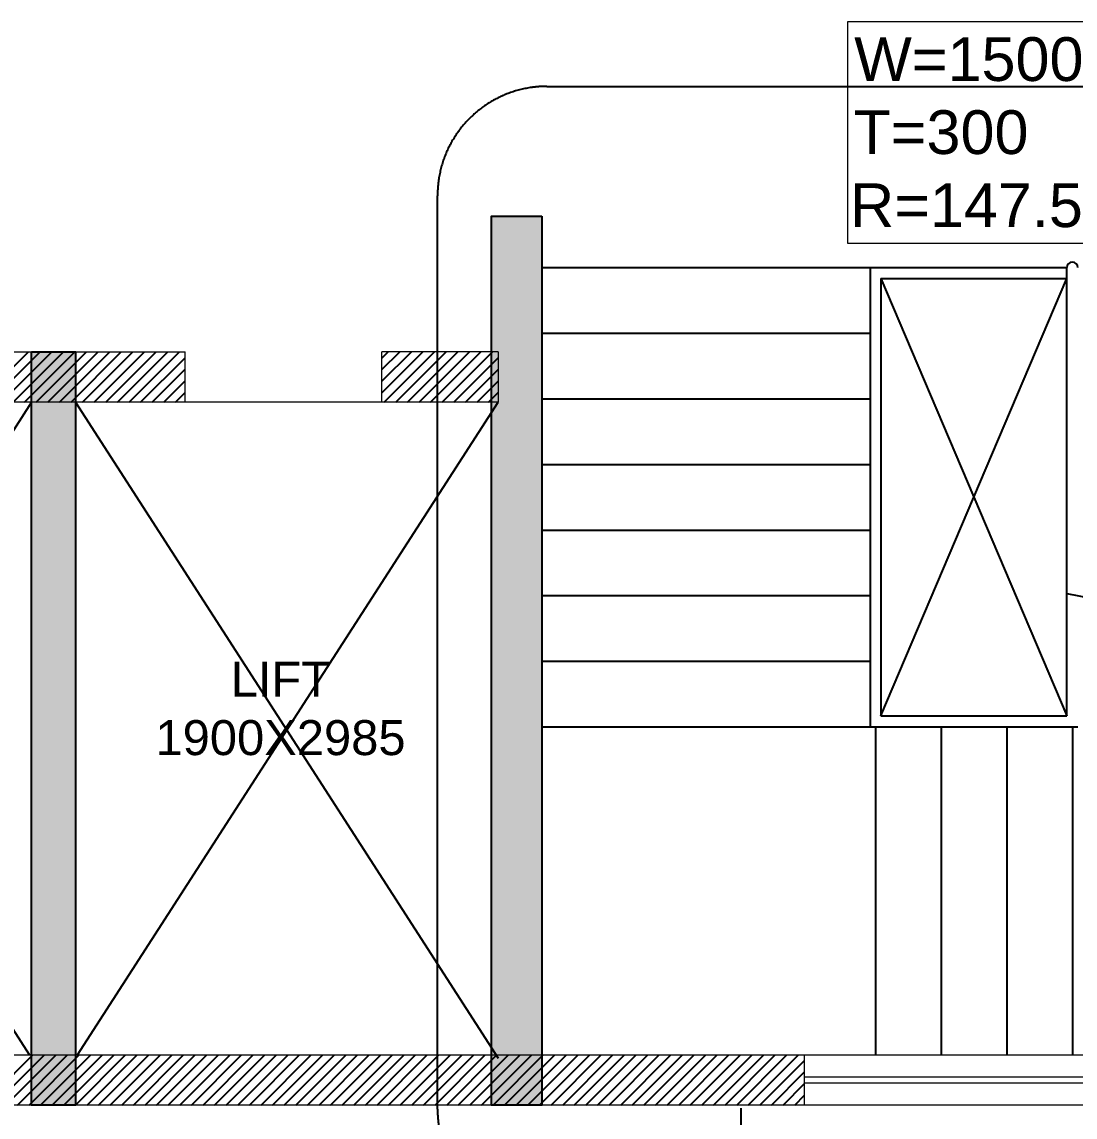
# Model space of a CAD drawing. Header units: millimetres. Extents: x 1277257 to 1543892, y 206696 to 309376.
# Drawn here: x 1293115 to 1297930, y 288847 to 293855 of the extents above; entities that cross this region are included whole.
import ezdxf

# ---------------------------------------------------------------- set-up
doc = ezdxf.new("R2010")
doc.units = ezdxf.units.MM
doc.header["$LTSCALE"] = 500
doc.header["$MEASUREMENT"] = 0
doc.linetypes.add('HIDDEN', pattern=[0.375, 0.25, -0.125])
for name, color, linetype, true_color in [('A-TAG', 7, 'Continuous', 0xef00ef), ('RAILING', 7, 'Continuous', 0xadadad), ('STAIR', 7, 'Continuous', 0x3f4f7f)]:
    doc.layers.add(name, color=color, linetype=linetype, true_color=true_color)
for name, color, linetype in [('AHC-A-FURNITURE', 2, 'Continuous'), ('CUTOUT', 8, 'HIDDEN'), ('TEXT-RM NAME', 6, 'Continuous'), ('TOWER AREA COLUMN.', 6, 'Continuous')]:
    doc.layers.add(name, color=color, linetype=linetype)
for name, color, linetype, lineweight in [('CILL', 8, 'Continuous', 13), ('TEXT-COMMON AREA', 7, 'Continuous', 20), ('TOWER COL HATCH', 253, 'Continuous', 20), ('Wall', 2, 'Continuous', 15), ('WIN', 144, 'Continuous', 15)]:
    doc.layers.add(name, color=color, linetype=linetype, lineweight=lineweight)
doc.styles.get("Standard").update_dxf_attribs({"font": 'arial.ttf'})

msp = doc.modelspace()

# ---------------------------------------------------------------- hatches: boundary and pattern name
at = {"layer": 'TOWER COL HATCH'}
h = msp.add_hatch(color=253, dxfattribs=at)
h.dxf.hatch_style = 1
h.paths.add_polyline_path([(1295492.1, 292966.4), (1295492.1, 288901.2), (1295262.1, 288901.2), (1295262.1, 292116.4), (1295262.1, 292346.4), (1295262.1, 292966.4)])
h = msp.add_hatch(color=253, dxfattribs=at)
h.dxf.hatch_style = 1
h.paths.add_polyline_path([(1293159.6, 292346.4), (1293359.6, 292346.4), (1293359.6, 292116.4), (1293359.6, 288901.2), (1293159.6, 288901.2), (1293159.6, 292116.4)])

# ---------------------------------------------------------------- linework, layer by layer
at = {"color": 6, "linetype": 'Continuous'}
msp.add_line((1296402.1, 288886.8), (1296402.1, 286951.4), dxfattribs=at)
at = {"layer": 'A-TAG', "linetype": 'HIDDEN', "ltscale": 100}
for p, q in [((1295514.9, 293560.2), (1299502.6, 293560.2)), ((1295014.9, 288882.6), (1295014.9, 293060.2))]:
    msp.add_line(p, q, dxfattribs=at)
for centre, start, end in [((1295514.9, 293060.2), 90, 180), ((1295514.9, 288882.6), 180, 270)]:
    msp.add_arc(centre, 500, start, end, dxfattribs=at)
at = {"layer": 'AHC-A-FURNITURE', "color": 1, "linetype": 'Continuous', "ltscale": 50, "true_color": 0xff0000}
for p, q in [((1292915.3, 292116.4), (1293145.3, 292346.4)), ((1292968.3, 292116.4), (1293198.3, 292346.4)), ((1293021.3, 292116.4), (1293251.3, 292346.4)), ((1293074.4, 292116.4), (1293304.4, 292346.4)), ((1293127.4, 292116.4), (1293357.4, 292346.4)), ((1293180.4, 292116.4), (1293410.4, 292346.4)), ((1293233.5, 292116.4), (1293463.5, 292346.4)), ((1293286.5, 292116.4), (1293516.5, 292346.4)), ((1293339.5, 292116.4), (1293569.5, 292346.4)), ((1293392.6, 292116.4), (1293622.6, 292346.4)), ((1293445.6, 292116.4), (1293675.6, 292346.4)), ((1293498.6, 292116.4), (1293728.6, 292346.4)), ((1293551.7, 292116.4), (1293781.7, 292346.4)), ((1293604.7, 292116.4), (1293834.7, 292346.4)), ((1294760.8, 292318), (1294789.3, 292346.4)), ((1294760.8, 292264.9), (1294842.3, 292346.4)), ((1294760.8, 292211.9), (1294895.4, 292346.4)), ((1294760.8, 292158.9), (1294948.4, 292346.4)), ((1294771.4, 292116.4), (1295001.4, 292346.4)), ((1294824.5, 292116.4), (1295054.5, 292346.4)), ((1294877.5, 292116.4), (1295107.5, 292346.4)), ((1294930.5, 292116.4), (1295160.5, 292346.4)), ((1294983.6, 292116.4), (1295213.6, 292346.4)), ((1295036.6, 292116.4), (1295266.6, 292346.4)), ((1293657.7, 292116.4), (1293860.8, 292319.5)), ((1295089.6, 292116.4), (1295292.1, 292318.9)), ((1293710.8, 292116.4), (1293860.8, 292266.5)), ((1295142.7, 292116.4), (1295292.1, 292265.8)), ((1293763.8, 292116.4), (1293860.8, 292213.5)), ((1295195.7, 292116.4), (1295292.1, 292212.8)), ((1293816.8, 292116.4), (1293860.8, 292160.4)), ((1295248.7, 292116.4), (1295292.1, 292159.8)), ((1292935.4, 288901.6), (1293164.9, 289131.1)), ((1292988.5, 288901.6), (1293218, 289131.1)), ((1293041.5, 288901.6), (1293271, 289131.1)), ((1293094.5, 288901.6), (1293324, 289131.1)), ((1293147.6, 288901.6), (1293377.1, 289131.1)), ((1293200.6, 288901.6), (1293430.1, 289131.1)), ((1293253.6, 288901.6), (1293483.1, 289131.1)), ((1293306.7, 288901.6), (1293536.2, 289131.1)), ((1293359.7, 288901.6), (1293589.2, 289131.1)), ((1293412.7, 288901.6), (1293642.2, 289131.1)), ((1293465.8, 288901.6), (1293695.3, 289131.1)), ((1293518.8, 288901.6), (1293748.3, 289131.1)), ((1293571.8, 288901.6), (1293801.3, 289131.1)), ((1293624.9, 288901.6), (1293854.4, 289131.1)), ((1293677.9, 288901.6), (1293907.4, 289131.1)), ((1293730.9, 288901.6), (1293960.4, 289131.1)), ((1293784, 288901.6), (1294013.5, 289131.1)), ((1293837, 288901.6), (1294066.5, 289131.1)), ((1293890, 288901.6), (1294119.5, 289131.1)), ((1293943.1, 288901.6), (1294172.6, 289131.1)), ((1293996.1, 288901.6), (1294225.6, 289131.1)), ((1294049.1, 288901.6), (1294278.6, 289131.1)), ((1294102.2, 288901.6), (1294331.7, 289131.1)), ((1294155.2, 288901.6), (1294384.7, 289131.1)), ((1294208.2, 288901.6), (1294437.7, 289131.1)), ((1294261.3, 288901.6), (1294490.8, 289131.1)), ((1294314.3, 288901.6), (1294543.8, 289131.1)), ((1294367.3, 288901.6), (1294596.8, 289131.1)), ((1294420.4, 288901.6), (1294649.9, 289131.1)), ((1294473.4, 288901.6), (1294702.9, 289131.1)), ((1294526.4, 288901.6), (1294755.9, 289131.1)), ((1294579.5, 288901.6), (1294809, 289131.1)), ((1294632.5, 288901.6), (1294862, 289131.1)), ((1294685.5, 288901.6), (1294915, 289131.1)), ((1294738.6, 288901.6), (1294968.1, 289131.1)), ((1294791.6, 288901.6), (1295021.1, 289131.1)), ((1294844.6, 288901.6), (1295074.1, 289131.1)), ((1294897.7, 288901.6), (1295127.2, 289131.1)), ((1294950.7, 288901.6), (1295180.2, 289131.1)), ((1295003.7, 288901.6), (1295233.2, 289131.1)), ((1295056.8, 288901.6), (1295286.3, 289131.1)), ((1295109.8, 288901.6), (1295339.3, 289131.1)), ((1295162.8, 288901.6), (1295392.3, 289131.1)), ((1295215.9, 288901.6), (1295445.4, 289131.1)), ((1295268.9, 288901.6), (1295498.4, 289131.1)), ((1295321.9, 288901.6), (1295551.4, 289131.1)), ((1295375, 288901.6), (1295604.5, 289131.1)), ((1295428, 288901.6), (1295657.5, 289131.1)), ((1295481, 288901.6), (1295710.5, 289131.1)), ((1295534.1, 288901.6), (1295763.6, 289131.1)), ((1295587.1, 288901.6), (1295816.6, 289131.1)), ((1295640.1, 288901.6), (1295869.6, 289131.1)), ((1295693.2, 288901.6), (1295922.7, 289131.1)), ((1295746.2, 288901.6), (1295975.7, 289131.1)), ((1295799.2, 288901.6), (1296028.7, 289131.1)), ((1295852.3, 288901.6), (1296081.8, 289131.1)), ((1295905.3, 288901.6), (1296134.8, 289131.1)), ((1295958.3, 288901.6), (1296187.8, 289131.1)), ((1296011.4, 288901.6), (1296240.9, 289131.1)), ((1296064.4, 288901.6), (1296293.9, 289131.1)), ((1296117.4, 288901.6), (1296346.9, 289131.1)), ((1296170.5, 288901.6), (1296400, 289131.1)), ((1296223.5, 288901.6), (1296453, 289131.1)), ((1296276.5, 288901.6), (1296506, 289131.1)), ((1296329.6, 288901.6), (1296559, 289131.1)), ((1296382.6, 288901.6), (1296612.1, 289131.1)), ((1296435.6, 288901.6), (1296665.1, 289131.1)), ((1296488.6, 288901.6), (1296693.1, 289106)), ((1296541.7, 288901.6), (1296693.1, 289053)), ((1296594.7, 288901.6), (1296693.1, 288999.9)), ((1296647.7, 288901.6), (1296693.1, 288946.9))]:
    msp.add_line(p, q, dxfattribs=at)
at = {"layer": 'CILL'}
msp.add_line((1294760.8, 292116.4), (1293860.8, 292116.4), dxfattribs=at)
at = {"layer": 'CUTOUT', "ltscale": 200}
for p, q in [((1293150.1, 289131.1), (1291227.1, 292116.4)), ((1293159.6, 292116.4), (1291236.5, 289131.1)), ((1293359.6, 292116.4), (1295292.1, 289116.3)), ((1293369.1, 289131.1), (1295292.1, 292116.4))]:
    msp.add_line(p, q, dxfattribs=at)
at = {"layer": 'RAILING'}
msp.add_line((1297892.1, 291241.2), (1297892.1, 292731.2), dxfattribs=at)
msp.add_arc((1297917.1, 292731.2), 25, 0, 180, dxfattribs=at)
at = {"layer": 'STAIR', "color": 252, "linetype": 'HIDDEN', "ltscale": 100}
for p, q in [((1295492.1, 292731.2), (1296992.1, 292731.2)), ((1296992.1, 292731.2), (1296992.1, 290631.2)), ((1296992.1, 292731.2), (1297892.1, 292731.2)), ((1297042.1, 292681.2), (1297042.1, 290681.2)), ((1297042.1, 292681.2), (1297892.1, 292681.2)), ((1297042.1, 290681.2), (1297892.1, 292681.2)), ((1297042.1, 292681.2), (1297892.1, 290681.2)), ((1295492.1, 292431.2), (1296992.1, 292431.2)), ((1295492.1, 292131.2), (1296992.1, 292131.2)), ((1295492.1, 291831.2), (1296992.1, 291831.2)), ((1295492.1, 291531.2), (1296992.1, 291531.2)), ((1295492.1, 291231.2), (1296992.1, 291231.2)), ((1297892.1, 290681.2), (1297892.1, 291241.2)), ((1295492.1, 290931.2), (1296992.1, 290931.2)), ((1297042.1, 290681.2), (1297892.1, 290681.2)), ((1295492.1, 290631.2), (1296992.1, 290631.2)), ((1296992.1, 290631.2), (1297942.1, 290631.2)), ((1297017.1, 290631.2), (1297017.1, 289131.1)), ((1297317.1, 290631.2), (1297317.1, 289131.1)), ((1297617.1, 290631.2), (1297617.1, 289131.1)), ((1297917.1, 290631.2), (1297917.1, 289131.1))]:
    msp.add_line(p, q, dxfattribs=at)
at = {"layer": 'TEXT-COMMON AREA'}
for p, q in [((1298033.9, 293855.1), (1296889.1, 293855.1)), ((1296889.1, 293855.1), (1296889.1, 292842.8)), ((1296889.1, 292842.8), (1298033.9, 292842.8))]:
    msp.add_line(p, q, dxfattribs=at)
at = {"layer": 'TEXT-RM NAME'}
msp.add_line((1297892.1, 291241.2), (1298606.3, 291098.4), dxfattribs=at)
at = {"layer": 'TOWER AREA COLUMN.'}
for points in [[(1295492.1, 292966.4), (1295492.1, 288901.2), (1295262.1, 288901.2), (1295262.1, 292116.4), (1295262.1, 292116.4), (1295262.1, 292346.4), (1295262.1, 292346.4), (1295262.1, 292966.4), (1295492.1, 292966.4)], [(1293159.6, 292346.4), (1293359.6, 292346.4), (1293359.6, 292116.4), (1293359.6, 292116.4), (1293359.6, 288901.2), (1293159.6, 288901.2), (1293159.6, 292116.4), (1293159.6, 292116.4), (1293159.6, 292346.4)]]:
    msp.add_lwpolyline(points, dxfattribs=at)
at = {"layer": 'Wall'}
for p, q in [((1292658.3, 292346.4), (1293860.8, 292346.4)), ((1293860.8, 292116.4), (1293860.8, 292346.4)), ((1295292.1, 292346.4), (1294760.8, 292346.4)), ((1294760.8, 292116.4), (1294760.8, 292346.4)), ((1295292.1, 292346.4), (1295292.1, 292116.4)), ((1293860.8, 292116.4), (1292658.3, 292116.4)), ((1295292.1, 292116.4), (1294760.8, 292116.4)), ((1291227.1, 289131.1), (1296693.1, 289131.1)), ((1296693.1, 288901.6), (1296693.1, 289131.1)), ((1296693.1, 288901.6), (1291227.1, 288901.6))]:
    msp.add_line(p, q, dxfattribs=at)
at = {"layer": 'WIN'}
for p, q in [((1296693.1, 289131.1), (1298243.1, 289131.1)), ((1296693.1, 289031.1), (1298243.1, 289031.1)), ((1298243.1, 289001.6), (1296693.1, 289001.6)), ((1298243.1, 288901.6), (1296693.1, 288901.6))]:
    msp.add_line(p, q, dxfattribs=at)

# ---------------------------------------------------------------- texts
at = {"layer": 'TEXT-COMMON AREA'}
for s, p in [('W=1500', (1296919.6, 293585)), ('T=300', (1296916.5, 293250.9)), ('R=147.5', (1296901.1, 292916.7))]:
    msp.add_text(s, height=200, rotation=360, dxfattribs=at).set_placement(p)
at = {"layer": 'TEXT-RM NAME'}
for s, p in [('LIFT', (1294069.3, 290769.4)), ('1900X2985', (1293725.5, 290502))]:
    msp.add_text(s, height=160, dxfattribs=at).set_placement(p)

doc.saveas('drawing.dxf')
